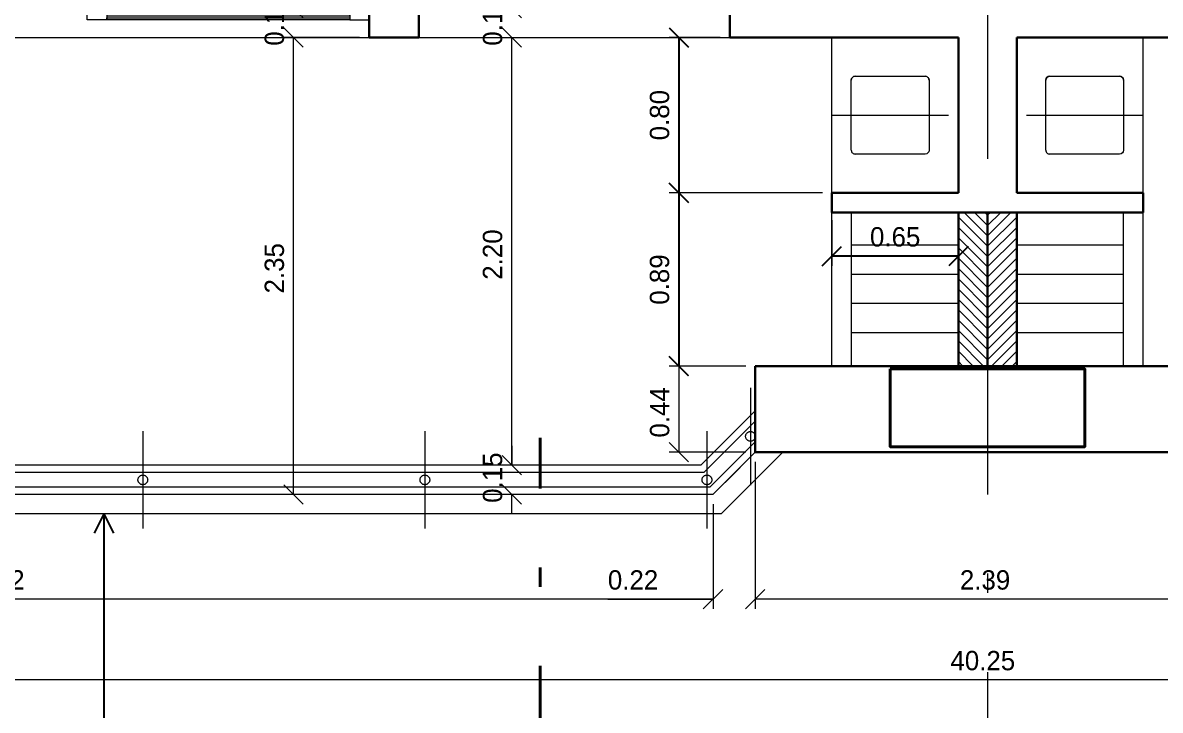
# Model space of a CAD drawing. Header units: metres. Extents: x 2.9 to 62.3, y 8 to 50.1.
# Drawn here: x 25.54 to 31.39, y 11.8 to 15.33 of the extents above; entities that cross this region are included whole.
import ezdxf
from ezdxf.enums import TextEntityAlignment as Align

# ---------------------------------------------------------------- set-up
doc = ezdxf.new("R2010")
doc.units = ezdxf.units.M
doc.header["$MEASUREMENT"] = 0
for name, pattern in [('DGN Style 2', [1.016237, 0.609742, -0.406495]), ('DGN Style 3', [1.422731, 1.016237, -0.406495]), ('DGN Style 4', [1.626995, 0.812989, -0.406495, 0.001016, -0.406495])]:
    doc.linetypes.add(name, pattern=pattern)
doc.layers.get('Defpoints').update_dxf_attribs({"lineweight": 0})
for name, color, linetype, lineweight in [('CORNIJAS_VAR NA PLANTA PTIPO 1', 7, 'Continuous', 0), ('Cotas', 13, 'Continuous', 0), ('Level 1', 7, 'Continuous', 0), ('Level 12', 7, 'Continuous', 0), ('Level 14', 7, 'Continuous', 0), ('Level 24-1', 7, 'Continuous', 0), ('Level 3', 7, 'Continuous', 0), ('Level 36', 7, 'Continuous', 0), ('Level 44', 7, 'Continuous', 0), ('Level 45', 7, 'Continuous', 0), ('Level 50', 7, 'Continuous', 0), ('Level 62-1', 7, 'Continuous', 0), ('Level 7', 7, 'Continuous', 0), ('PILARES ESTRUTURAL', 7, 'Continuous', 0)]:
    doc.layers.add(name, color=color, linetype=linetype, lineweight=lineweight)
doc.styles.add('Style-INTL_ENGINEERING', font='INTL_ENGINEERING.shx')
doc.dimstyles.get("Standard").update_dxf_attribs({"dimtxt": 0.18, "dimasz": 0.18, "dimexe": 0.18, "dimexo": 0.0625, "dimgap": 0.09, "dimtad": 0, "dimtih": 1, "dimtoh": 1, "dimdec": 4, "dimzin": 1, "dimdsep": 46, "dimtxsty": 'Standard', "dimcen": 0, "dimadec": 0, "dimazin": 0, "dimtfac": 1, "dimtdec": 4, "dimtofl": 0, "dimtmove": 0, "dimatfit": 3, "dimfxl": 0, "dimtolj": 1, "dimtzin": 1, "dimarcsym": 0})

# ---------------------------------------------------------------- blocks, each defined once
blk = doc.blocks.new('PM320')
at = {"layer": 'Level 14', "color": 7, "linetype": 'Continuous', "lineweight": 13, "flags": 128}
for points in [[(1.35, 0.01), (1.45, 0.01), (1.45, -0.0201), (1.35, -0.02)], [(1.45, 0.01), (2.7, 0.01), (2.7, 0), (1.45, -0.0001)], [(2.7, 0.01), (2.8, 0.01), (2.8, -0.02), (2.7, -0.02)], [(2.9, 0.0099), (2.8, 0.01), (2.8, -0.02), (2.9, -0.0201)], [(4.15, 0.01), (2.9, 0.01), (2.9, -0.0001), (4.15, -0.0001)], [(4.25, 0.01), (4.15, 0.01), (4.15, -0.02), (4.25, -0.02)], [(0.0999, -0.06), (0, -0.06), (-0.0001, -0.03), (0.1, -0.03)], [(0.1, -0.03), (1.35, -0.03), (1.35, -0.04), (0.0999, -0.04)], [(1.35, -0.05), (0.0999, -0.05), (0.0999, -0.06), (1.35, -0.06)], [(1.35, -0.06), (1.45, -0.06), (1.45, -0.03), (1.35, -0.03)], [(1.4505, -0.01), (2.7, -0.01), (2.7, -0.02), (1.4506, -0.02)], [(4.1495, -0.01), (2.9, -0.01), (2.9, -0.0201), (4.1495, -0.02)], [(4.25, -0.06), (4.15, -0.06), (4.15, -0.03), (4.25, -0.03)], [(5.5, -0.0301), (4.25, -0.0301), (4.25, -0.04), (5.5, -0.0401)], [(4.25, -0.05), (5.5, -0.0501), (5.5, -0.0601), (4.25, -0.06)], [(5.5, -0.0601), (5.6, -0.0601), (5.6, -0.0301), (5.5, -0.0301)]]:
    blk.add_lwpolyline(points, close=True, dxfattribs=at)
at = {"layer": 'Level 7', "color": 7, "linetype": 'Continuous', "lineweight": 30}
for p, q in [((0, 0), (0, -0.15)), ((5.6, 0.0001), (5.6, -0.1499))]:
    blk.add_line(p, q, dxfattribs=at)
blk = doc.blocks.new('*U78')
at = {"layer": 'Level 36', "color": 172, "linetype": 'Continuous', "lineweight": 13}
for p, q in [((-0.2006, -0.18), (-0.2006, 0.18)), ((-0.1807, 0.2), (0.1794, 0.2)), ((0.1994, 0.18), (0.1994, -0.18)), ((0.1793, -0.2), (-0.1806, -0.2))]:
    blk.add_line(p, q, dxfattribs=at)
at = {"layer": 'Level 36', "color": 172, "linetype": 'DGN Style 4', "lineweight": 13}
blk.add_line((-0.3, 0), (0.3, 0), dxfattribs=at)
at = {"layer": 'Level 36', "color": 172, "linetype": 'Continuous', "lineweight": 13, "extrusion": (0, 0, -1)}
for centre, start, end in [((0.1807, 0.18), 359.99985, 89.99984), ((-0.1793, 0.18), 89.99985, 179.99984), ((-0.1793, -0.18), 179.99985, 269.99984), ((-0.1793, -0.18), 179.99985, 269.99984)]:
    blk.add_arc(centre, 0.02, start, end, dxfattribs=at)
at = {"layer": 'Level 36', "color": 172, "linetype": 'Continuous', "lineweight": 13}
for centre, start, end in [((-0.1807, 0.18), 90.00015, 180.00015), ((0.1793, 0.18), 0.00015, 90.00015), ((0.1793, 0.18), 0.00015, 90.00015), ((-0.1807, -0.18), 180.00015, 270.00015)]:
    blk.add_arc(centre, 0.02, start, end, dxfattribs=at)
blk = doc.blocks.new('_Oblique')
at = {"color": 0, "linetype": 'ByBlock', "lineweight": -2}
blk.add_line((0.5, 0.5), (-0.5, -0.5), dxfattribs=at)
blk = doc.blocks.new('*D432')
at = {"layer": 'Cotas', "color": 2, "linetype": 'Continuous', "lineweight": 0}
for p, q in [((26.9307, 15.5085), (26.9307, 15.409)), ((27.27, 15.409), (26.8812, 15.409)), ((27.27, 15.259), (26.8812, 15.259)), ((26.9307, 15.1595), (26.9307, 15.259))]:
    blk.add_line(p, q, dxfattribs=at)
at = {"layer": 'Defpoints'}
for p in [(26.9307, 15.409), (27.3195, 15.409), (26.9307, 15.334), (27.3195, 15.259)]:
    blk.add_point(p, dxfattribs=at)
at = {"layer": 'Cotas', "color": 2, "linetype": 'Continuous', "lineweight": 0, "xscale": 0.0995, "yscale": 0.0995, "zscale": 0.0995}
for p, rotation in [((26.9307, 15.409), 270), ((26.9307, 15.259), 90)]:
    blk.add_blockref('_Oblique', p, dxfattribs=dict(at, rotation=rotation))
at = {"layer": 'Cotas', "color": 2, "linetype": 'Continuous', "lineweight": 0, "style": 'Style-INTL_ENGINEERING'}
blk.add_text('0.15', height=0.0995, rotation=90, dxfattribs=at).set_placement((26.8315, 15.216), align=Align.MIDDLE_LEFT)
blk = doc.blocks.new('*D265')
at = {"layer": 'Cotas', "color": 2, "linetype": 'Continuous', "lineweight": 0}
for p, q in [((27.27, 15.259), (26.8812, 15.259)), ((26.9307, 12.909), (26.9307, 15.259)), ((29.0382, 12.909), (26.8812, 12.909))]:
    blk.add_line(p, q, dxfattribs=at)
at = {"layer": 'Defpoints'}
for p in [(26.9307, 15.259), (27.3195, 15.259), (26.9307, 14.084), (29.0877, 12.909)]:
    blk.add_point(p, dxfattribs=at)
at = {"layer": 'Cotas', "color": 2, "linetype": 'Continuous', "lineweight": 0, "xscale": 0.0995, "yscale": 0.0995, "zscale": 0.0995}
for p, rotation in [((26.9307, 15.259), 90), ((26.9307, 12.909), 270)]:
    blk.add_blockref('_Oblique', p, dxfattribs=dict(at, rotation=rotation))
at = {"layer": 'Cotas', "color": 2, "linetype": 'Continuous', "lineweight": 0, "style": 'Style-INTL_ENGINEERING'}
blk.add_text('2.35', height=0.0995, rotation=90, dxfattribs=at).set_placement((26.8315, 13.9423), align=Align.MIDDLE_LEFT)
blk = doc.blocks.new('*D441')
at = {"layer": 'Cotas', "color": 2, "linetype": 'Continuous', "lineweight": 0}
for p, q in [((27.6241, 15.259), (28.1025, 15.259)), ((28.053, 13.059), (28.053, 15.259)), ((28.976, 13.059), (28.0035, 13.059))]:
    blk.add_line(p, q, dxfattribs=at)
at = {"layer": 'Defpoints'}
for p in [(27.5745, 15.259), (28.053, 15.259), (28.053, 14.159), (29.0255, 13.059)]:
    blk.add_point(p, dxfattribs=at)
at = {"layer": 'Cotas', "color": 2, "linetype": 'Continuous', "lineweight": 0, "xscale": 0.0995, "yscale": 0.0995, "zscale": 0.0995}
for p, rotation in [((28.053, 15.259), 90), ((28.053, 13.059), 270)]:
    blk.add_blockref('_Oblique', p, dxfattribs=dict(at, rotation=rotation))
at = {"layer": 'Cotas', "color": 2, "linetype": 'Continuous', "lineweight": 0, "style": 'Style-INTL_ENGINEERING'}
blk.add_text('2.20', height=0.0995, rotation=90, dxfattribs=at).set_placement((27.9537, 14.0129), align=Align.MIDDLE_LEFT)
blk = doc.blocks.new('*D442')
at = {"layer": 'Cotas', "color": 2, "linetype": 'Continuous', "lineweight": 0}
for p, q in [((28.053, 15.5085), (28.053, 15.409)), ((27.6241, 15.409), (28.1025, 15.409)), ((27.6241, 15.259), (28.1025, 15.259)), ((28.053, 15.1595), (28.053, 15.259))]:
    blk.add_line(p, q, dxfattribs=at)
at = {"layer": 'Defpoints'}
for p in [(27.5746, 15.409), (28.053, 15.409), (28.053, 15.334), (27.5745, 15.259)]:
    blk.add_point(p, dxfattribs=at)
at = {"layer": 'Cotas', "color": 2, "linetype": 'Continuous', "lineweight": 0, "xscale": 0.0995, "yscale": 0.0995, "zscale": 0.0995}
for p, rotation in [((28.053, 15.409), 270), ((28.053, 15.259), 90)]:
    blk.add_blockref('_Oblique', p, dxfattribs=dict(at, rotation=rotation))
at = {"layer": 'Cotas', "color": 2, "linetype": 'Continuous', "lineweight": 0, "style": 'Style-INTL_ENGINEERING'}
blk.add_text('0.15', height=0.0995, rotation=90, dxfattribs=at).set_placement((27.9537, 15.216), align=Align.MIDDLE_LEFT)
blk = doc.blocks.new('*D266')
at = {"layer": 'Cotas', "color": 2, "linetype": 'Continuous', "lineweight": 0}
for p, q in [((28.053, 13.1585), (28.053, 13.059)), ((28.976, 13.059), (28.0035, 13.059)), ((29.0382, 12.909), (28.0035, 12.909)), ((28.053, 12.8095), (28.053, 12.909))]:
    blk.add_line(p, q, dxfattribs=at)
at = {"layer": 'Defpoints'}
for p in [(28.053, 13.059), (29.0255, 13.059), (28.053, 12.984), (29.0877, 12.909)]:
    blk.add_point(p, dxfattribs=at)
at = {"layer": 'Cotas', "color": 2, "linetype": 'Continuous', "lineweight": 0, "xscale": 0.0995, "yscale": 0.0995, "zscale": 0.0995}
for p, rotation in [((28.053, 13.059), 270), ((28.053, 12.909), 90)]:
    blk.add_blockref('_Oblique', p, dxfattribs=dict(at, rotation=rotation))
at = {"layer": 'Cotas', "color": 2, "linetype": 'Continuous', "lineweight": 0, "style": 'Style-INTL_ENGINEERING'}
blk.add_text('0.15', height=0.0995, rotation=90, dxfattribs=at).set_placement((27.9537, 12.866), align=Align.MIDDLE_LEFT)
blk = doc.blocks.new('*D469')
at = {"layer": 'Cotas', "color": 2, "linetype": 'Continuous', "lineweight": 0}
for p, q in [((29.3053, 13.0768), (29.3053, 12.3211)), ((31.6938, 13.0768), (31.6938, 12.3211)), ((31.6938, 12.3706), (29.3053, 12.3706))]:
    blk.add_line(p, q, dxfattribs=at)
at = {"layer": 'Defpoints'}
for p in [(29.3053, 13.1263), (31.6938, 13.1263), (29.3053, 12.3706), (30.4996, 12.3706)]:
    blk.add_point(p, dxfattribs=at)
at = {"layer": 'Cotas', "color": 2, "linetype": 'Continuous', "lineweight": 0, "xscale": 0.0995, "yscale": 0.0995, "zscale": 0.0995, "rotation": 180}
blk.add_blockref('_Oblique', (29.3053, 12.3706), dxfattribs=at)
at = {"layer": 'Cotas', "color": 2, "linetype": 'Continuous', "lineweight": 0, "xscale": 0.0995, "yscale": 0.0995, "zscale": 0.0995}
blk.add_blockref('_Oblique', (31.6938, 12.3706), dxfattribs=at)
at = {"layer": 'Cotas', "color": 2, "linetype": 'Continuous', "lineweight": 0, "style": 'Style-INTL_ENGINEERING'}
blk.add_text('2.39', height=0.0995, dxfattribs=at).set_placement((30.3574, 12.4698), align=Align.MIDDLE_LEFT)
blk = doc.blocks.new('*D470')
at = {"layer": 'Cotas', "color": 2, "linetype": 'Continuous', "lineweight": 0}
for p, q in [((29.3053, 13.0768), (29.3053, 12.3211)), ((29.0877, 12.8595), (29.0877, 12.3211)), ((28.547, 12.3706), (29.0877, 12.3706)), ((29.4048, 12.3706), (29.3053, 12.3706))]:
    blk.add_line(p, q, dxfattribs=at)
at = {"layer": 'Defpoints'}
for p in [(29.3053, 13.1263), (29.0877, 12.909), (28.6931, 12.3706), (29.0877, 12.3706)]:
    blk.add_point(p, dxfattribs=at)
at = {"layer": 'Cotas', "color": 2, "linetype": 'Continuous', "lineweight": 0, "xscale": 0.0995, "yscale": 0.0995, "zscale": 0.0995}
blk.add_blockref('_Oblique', (29.0877, 12.3706), dxfattribs=at)
at = {"layer": 'Cotas', "color": 2, "linetype": 'Continuous', "lineweight": 0, "xscale": 0.0995, "yscale": 0.0995, "zscale": 0.0995, "rotation": 180}
blk.add_blockref('_Oblique', (29.3053, 12.3706), dxfattribs=at)
at = {"layer": 'Cotas', "color": 2, "linetype": 'Continuous', "lineweight": 0, "style": 'Style-INTL_ENGINEERING'}
blk.add_text('0.22', height=0.0995, dxfattribs=at).set_placement((28.547, 12.4698), align=Align.MIDDLE_LEFT)
blk = doc.blocks.new('*D471')
at = {"layer": 'Cotas', "color": 2, "linetype": 'Continuous', "lineweight": 0}
for p, q in [((21.7724, 12.8595), (21.7724, 12.3211)), ((29.0877, 12.8595), (29.0877, 12.3211)), ((29.0877, 12.3706), (21.7724, 12.3706))]:
    blk.add_line(p, q, dxfattribs=at)
at = {"layer": 'Defpoints'}
for p in [(21.7724, 12.909), (29.0877, 12.909), (21.7724, 12.3706), (25.43, 12.3706)]:
    blk.add_point(p, dxfattribs=at)
at = {"layer": 'Cotas', "color": 2, "linetype": 'Continuous', "lineweight": 0, "xscale": 0.0995, "yscale": 0.0995, "zscale": 0.0995, "rotation": 180}
blk.add_blockref('_Oblique', (21.7724, 12.3706), dxfattribs=at)
at = {"layer": 'Cotas', "color": 2, "linetype": 'Continuous', "lineweight": 0, "xscale": 0.0995, "yscale": 0.0995, "zscale": 0.0995}
blk.add_blockref('_Oblique', (29.0877, 12.3706), dxfattribs=at)
at = {"layer": 'Cotas', "color": 2, "linetype": 'Continuous', "lineweight": 0, "style": 'Style-INTL_ENGINEERING'}
blk.add_text('7.32', height=0.0995, dxfattribs=at).set_placement((25.2883, 12.4698), align=Align.MIDDLE_LEFT)
blk = doc.blocks.new('*D276')
at = {"layer": 'Cotas', "color": 2, "linetype": 'Continuous', "lineweight": 0}
for p, q in [((10.3745, 12.8595), (10.3745, 11.9063)), ((50.6246, 12.8595), (50.6246, 11.9063)), ((50.6246, 11.9558), (10.3745, 11.9558))]:
    blk.add_line(p, q, dxfattribs=at)
at = {"layer": 'Defpoints'}
for p in [(10.3745, 12.909), (50.6246, 12.909), (10.3745, 11.9558), (30.4996, 11.9558)]:
    blk.add_point(p, dxfattribs=at)
at = {"layer": 'Cotas', "color": 2, "linetype": 'Continuous', "lineweight": 0, "xscale": 0.0995, "yscale": 0.0995, "zscale": 0.0995, "rotation": 180}
blk.add_blockref('_Oblique', (10.3745, 11.9558), dxfattribs=at)
at = {"layer": 'Cotas', "color": 2, "linetype": 'Continuous', "lineweight": 0, "xscale": 0.0995, "yscale": 0.0995, "zscale": 0.0995}
blk.add_blockref('_Oblique', (50.6246, 11.9558), dxfattribs=at)
at = {"layer": 'Cotas', "color": 2, "linetype": 'Continuous', "lineweight": 0, "style": 'Style-INTL_ENGINEERING'}
blk.add_text('40.25', height=0.0995, dxfattribs=at).set_placement((30.3088, 12.0551), align=Align.MIDDLE_LEFT)
blk = doc.blocks.new('*D540')
at = {"layer": 'Cotas', "color": 2, "linetype": 'Continuous', "lineweight": 0}
for p, q in [((29.65, 14.459), (28.8629, 14.459)), ((29.2558, 13.569), (28.8629, 13.569))]:
    blk.add_line(p, q, dxfattribs=at)
at = {"layer": 'Cotas', "color": 0, "linetype": 'Continuous', "lineweight": -2}
blk.add_line((28.9124, 14.459), (28.9124, 13.569), dxfattribs=at)
at = {"layer": 'Defpoints', "color": 0, "linetype": 'Continuous', "lineweight": 13}
for p in [(29.6995, 14.459), (28.9124, 13.569), (29.3053, 13.569)]:
    blk.add_point(p, dxfattribs=at)
at = {"layer": 'Cotas', "color": 0, "linetype": 'Continuous', "lineweight": -2, "xscale": 0.0995, "yscale": 0.0995, "zscale": 0.0995}
for p, rotation in [((28.9124, 14.459), 90), ((28.9124, 13.569), 270)]:
    blk.add_blockref('_Oblique', p, dxfattribs=dict(at, rotation=rotation))
at = {"layer": 'Cotas', "color": 0, "linetype": 'Continuous', "lineweight": 0, "insert": (28.8131, 14.014), "char_height": 0.0995, "attachment_point": 5, "rotation": 90, "style": 'Style-INTL_ENGINEERING'}
blk.add_mtext('0.89', dxfattribs=at)
blk = doc.blocks.new('*D541')
at = {"layer": 'Cotas', "color": 2, "linetype": 'Continuous', "lineweight": 0}
for p, q in [((29.2558, 13.569), (28.8629, 13.569)), ((28.9124, 13.569), (28.9124, 13.1263)), ((29.2558, 13.1263), (28.8629, 13.1263))]:
    blk.add_line(p, q, dxfattribs=at)
at = {"layer": 'Defpoints'}
for p in [(29.3053, 13.569), (28.9124, 13.3476), (28.9124, 13.1263), (29.3053, 13.1263)]:
    blk.add_point(p, dxfattribs=at)
at = {"layer": 'Cotas', "color": 2, "linetype": 'Continuous', "lineweight": 0, "xscale": 0.0995, "yscale": 0.0995, "zscale": 0.0995}
for p, rotation in [((28.9124, 13.569), 90), ((28.9124, 13.1263), 270)]:
    blk.add_blockref('_Oblique', p, dxfattribs=dict(at, rotation=rotation))
at = {"layer": 'Cotas', "color": 2, "linetype": 'Continuous', "lineweight": 0, "style": 'Style-INTL_ENGINEERING'}
blk.add_text('0.44', height=0.0995, rotation=90, dxfattribs=at).set_placement((28.8131, 13.2015), align=Align.MIDDLE_LEFT)
blk = doc.blocks.new('*D293')
at = {"layer": 'Cotas', "color": 2, "linetype": 'Continuous', "lineweight": 0}
for p, q in [((29.125, 15.259), (28.8629, 15.259)), ((29.65, 14.459), (28.8629, 14.459))]:
    blk.add_line(p, q, dxfattribs=at)
at = {"layer": 'Cotas', "color": 0, "linetype": 'Continuous', "lineweight": -2}
blk.add_line((28.9124, 15.259), (28.9124, 14.459), dxfattribs=at)
at = {"layer": 'Defpoints', "color": 0, "linetype": 'Continuous', "lineweight": 13}
for p in [(29.1745, 15.259), (28.9124, 14.459), (29.6995, 14.459)]:
    blk.add_point(p, dxfattribs=at)
at = {"layer": 'Cotas', "color": 0, "linetype": 'Continuous', "lineweight": -2, "xscale": 0.0995, "yscale": 0.0995, "zscale": 0.0995}
for p, rotation in [((28.9124, 15.259), 90), ((28.9124, 14.459), 270)]:
    blk.add_blockref('_Oblique', p, dxfattribs=dict(at, rotation=rotation))
at = {"layer": 'Cotas', "color": 0, "linetype": 'Continuous', "lineweight": 0, "insert": (28.8131, 14.859), "char_height": 0.0995, "attachment_point": 5, "rotation": 90, "style": 'Style-INTL_ENGINEERING'}
blk.add_mtext('0.80', dxfattribs=at)
blk = doc.blocks.new('*D308')
at = {"layer": 'Cotas', "color": 2, "linetype": 'Continuous', "lineweight": 0}
for p, q in [((29.6995, 14.3195), (29.6995, 14.0841)), ((30.3495, 14.3095), (30.3495, 14.0841))]:
    blk.add_line(p, q, dxfattribs=at)
at = {"layer": 'Cotas', "color": 0, "linetype": 'Continuous', "lineweight": -2}
blk.add_line((30.3495, 14.1336), (29.6995, 14.1336), dxfattribs=at)
at = {"layer": 'Defpoints', "color": 0, "linetype": 'Continuous', "lineweight": 13}
for p in [(29.6995, 14.369), (30.3495, 14.359), (29.6995, 14.1336)]:
    blk.add_point(p, dxfattribs=at)
at = {"layer": 'Cotas', "color": 0, "linetype": 'Continuous', "lineweight": -2, "xscale": 0.0995, "yscale": 0.0995, "zscale": 0.0995, "rotation": 180}
blk.add_blockref('_Oblique', (29.6995, 14.1336), dxfattribs=at)
at = {"layer": 'Cotas', "color": 0, "linetype": 'Continuous', "lineweight": -2, "xscale": 0.0995, "yscale": 0.0995, "zscale": 0.0995}
blk.add_blockref('_Oblique', (30.3495, 14.1336), dxfattribs=at)
at = {"layer": 'Cotas', "color": 0, "linetype": 'Continuous', "lineweight": 0, "insert": (30.0245, 14.2329), "char_height": 0.0995, "attachment_point": 5, "style": 'Style-INTL_ENGINEERING'}
blk.add_mtext('0.65', dxfattribs=at)
blk = doc.blocks.new('*U135')
at = {"layer": 'Level 1', "color": 3, "linetype": 'DGN Style 4', "lineweight": 0}
blk.add_line((0, 0.25), (0, -0.25), dxfattribs=at)
at = {"layer": 'Level 50', "color": 190, "linetype": 'DGN Style 2', "lineweight": 0}
blk.add_circle((0, 0), 0.025, dxfattribs=at)
blk = doc.blocks.new('*U146')
at = {"layer": 'Level 1', "color": 3, "linetype": 'DGN Style 4', "lineweight": 0}
blk.add_line((0, 0.25), (0, -0.25), dxfattribs=at)
at = {"layer": 'Level 50', "color": 190, "linetype": 'DGN Style 2', "lineweight": 0}
blk.add_circle((0, 0), 0.025, dxfattribs=at)
blk = doc.blocks.new('*U147')
at = {"layer": 'Level 1', "color": 3, "linetype": 'DGN Style 4', "lineweight": 0}
blk.add_line((0, 0.25), (0, -0.25), dxfattribs=at)
at = {"layer": 'Level 50', "color": 190, "linetype": 'DGN Style 2', "lineweight": 0}
blk.add_circle((0, 0), 0.025, dxfattribs=at)
blk = doc.blocks.new('*U151')
at = {"layer": 'Level 1', "color": 3, "linetype": 'DGN Style 4', "lineweight": 0}
blk.add_line((0, 0.25), (0, -0.25), dxfattribs=at)
at = {"layer": 'Level 50', "color": 190, "linetype": 'DGN Style 2', "lineweight": 0}
blk.add_circle((0, 0), 0.025, dxfattribs=at)
blk = doc.blocks.new('*U103')
at = {"layer": 'CORNIJAS_VAR NA PLANTA PTIPO 1', "color": 7, "linetype": 'Continuous', "lineweight": 13}
for p, q in [((-1.1945, -4.4602), (-1.4743, -4.74)), ((-1.4743, -4.74), (-8.6653, -4.74))]:
    blk.add_line(p, q, dxfattribs=at)
at = {"layer": 'CORNIJAS_VAR NA PLANTA PTIPO 1', "color": 7, "linetype": 'DGN Style 3', "lineweight": 13}
for p, q in [((-1.1945, -4.6723), (-1.4122, -4.89)), ((-1.4122, -4.89), (-8.7274, -4.89))]:
    blk.add_line(p, q, dxfattribs=at)
at = {"layer": 'Level 50', "color": 190, "linetype": 'Continuous', "lineweight": 13}
for p, q in [((-1.1945, -4.5132), (-1.4588, -4.7775)), ((-1.1945, -4.6193), (-1.4277, -4.8525)), ((-1.4588, -4.7775), (-8.6808, -4.7775)), ((-1.4277, -4.8525), (-8.7119, -4.8525))]:
    blk.add_line(p, q, dxfattribs=at)
at = {"layer": 'Level 62-1', "color": 7, "linetype": 'Continuous', "lineweight": 13}
for p, q in [((-1.0531, -4.6723), (-1.3708, -4.99)), ((-1.3708, -4.99), (-8.7689, -4.99))]:
    blk.add_line(p, q, dxfattribs=at)
at = {"layer": 'Level 50', "color": 190, "linetype": 'DGN Style 2', "lineweight": 0}
for name, p in [('*U151', (-1.2195, -4.5913)), ('*U147', (-4.3445, -4.815)), ('*U146', (-2.8939, -4.815)), ('*U135', (-1.4433, -4.815))]:
    blk.add_blockref(name, p, dxfattribs=at)
blk = doc.blocks.new('TerminatorOpen')
at = {"color": 0, "linetype": 'ByBlock', "lineweight": -2}
for q in [(-1, 0.5), (-1, 0), (-1, -0.5)]:
    blk.add_line((0, 0), q, dxfattribs=at)
blk = doc.blocks.new('*U182')
at = {"layer": 'Level 3', "color": 2, "linetype": 'DGN Style 4', "lineweight": 40}
blk.add_line((-0.0445, -8.7847), (-0.0452, -6.7995), dxfattribs=at)

msp = doc.modelspace()

# ---------------------------------------------------------------- linework, layer by layer
at = {"layer": 'CORNIJAS_VAR NA PLANTA PTIPO 1', "color": 7, "linetype": 'Continuous', "lineweight": 0}
msp.add_line((21.7196, 15.259), (27.3195, 15.259), dxfattribs=at)
at = {"layer": 'CORNIJAS_VAR NA PLANTA PTIPO 1', "color": 7, "linetype": 'Continuous', "lineweight": 30}
for p, q in [((27.5745, 15.259), (27.3196, 15.259)), ((30.3496, 15.259), (29.1745, 15.259)), ((30.3496, 14.459), (30.3495, 15.259)), ((30.6496, 14.459), (30.6495, 15.259)), ((30.6496, 15.259), (31.8246, 15.259)), ((29.6995, 14.359), (29.6995, 14.459)), ((30.3496, 14.459), (29.6995, 14.459)), ((30.6496, 14.459), (31.2996, 14.459)), ((31.2996, 14.359), (31.2996, 14.459)), ((30.3495, 14.359), (29.6995, 14.359)), ((30.3495, 14.359), (29.6996, 14.359)), ((30.3495, 14.359), (29.6996, 14.359)), ((30.3496, 13.569), (30.3496, 14.359)), ((30.6496, 14.359), (31.2996, 14.359)), ((30.6496, 14.359), (31.2995, 14.359)), ((30.6496, 14.359), (31.2995, 14.359)), ((30.6496, 13.569), (30.6496, 14.359)), ((29.3053, 13.569), (29.3053, 13.1263)), ((30.3495, 13.569), (29.3053, 13.569)), ((30.6495, 13.569), (31.6937, 13.569)), ((30.4996, 13.1263), (29.3053, 13.1263)), ((30.4996, 13.1263), (31.6938, 13.1263))]:
    msp.add_line(p, q, dxfattribs=at)
at = {"layer": 'CORNIJAS_VAR NA PLANTA PTIPO 1', "color": 7, "linetype": 'Continuous', "lineweight": 13}
for p, q in [((29.6995, 13.569), (29.6996, 14.359)), ((29.7995, 13.569), (29.7996, 14.359)), ((31.1995, 13.569), (31.1995, 14.359)), ((31.2995, 13.569), (31.2995, 14.359))]:
    msp.add_line(p, q, dxfattribs=at)
at = {"layer": 'CORNIJAS_VAR NA PLANTA PTIPO 1', "color": 7, "linetype": 'Continuous', "lineweight": 30, "flags": 128}
for points in [[(27.5746, 15.409), (27.5745, 15.259)], [(29.1745, 15.409), (29.1745, 15.259)]]:
    msp.add_lwpolyline(points, dxfattribs=at)
at = {"layer": 'Defpoints', "color": 3, "linetype": 'DGN Style 4', "lineweight": 0}
msp.add_line((30.4996, 27.5301), (30.4996, 11.4338), dxfattribs=at)
at = {"layer": 'Level 1', "color": 8, "linetype": 'Continuous', "lineweight": 0}
for p, q in [((29.7995, 14.1919), (30.3495, 14.1919)), ((30.6496, 14.1919), (31.1996, 14.1919)), ((29.7995, 14.0419), (30.3495, 14.0419)), ((30.6496, 14.0419), (31.1996, 14.0419)), ((29.7995, 13.8919), (30.3495, 13.8919)), ((30.6496, 13.8919), (31.1996, 13.8919)), ((29.7995, 13.7419), (30.3495, 13.7419)), ((30.6496, 13.7419), (31.1996, 13.7419))]:
    msp.add_line(p, q, dxfattribs=at)
at = {"layer": 'Level 24-1', "color": 7, "linetype": 'DGN Style 2', "lineweight": 0, "flags": 128}
msp.add_lwpolyline([(33.7253, 21.9391), (38.0346, 21.939), (38.0346, 22.689), (46.8646, 22.689), (46.8646, 21.289), (50.6245, 21.289), (50.6245, 14.579), (49.9246, 14.579), (49.9246, 14.079), (49.3745, 13.529), (39.8467, 13.529), (39.2267, 12.909), (31.9114, 12.909), (31.6938, 13.1263), (29.3053, 13.1263), (29.0877, 12.909), (21.7724, 12.909), (21.1524, 13.529), (11.6245, 13.529), (11.0746, 14.079), (11.0746, 14.579), (10.3745, 14.579), (10.3745, 21.289), (14.1346, 21.289), (14.1346, 22.689), (22.9645, 22.689), (22.9645, 21.939), (27.2738, 21.939), (27.2738, 26.7246), (33.7241, 26.7246), (33.7253, 21.9391)], dxfattribs=at)
at = {"layer": 'Level 36', "color": 172, "linetype": 'Continuous', "lineweight": 13, "flags": 128}
for points in [[(29.6995, 14.459), (29.6995, 15.259), (30.3496, 15.259)], [(31.2996, 14.459), (31.2996, 15.259), (30.6496, 15.259)]]:
    msp.add_lwpolyline(points, dxfattribs=at)
at = {"layer": 'Level 44', "color": 1, "linetype": 'Continuous', "lineweight": 40, "flags": 128}
msp.add_lwpolyline([(29.9995, 13.5546), (30.9995, 13.5546), (30.9995, 13.1546), (29.9995, 13.1546)], close=True, dxfattribs=at)
at = {"layer": 'Level 45', "color": 6, "linetype": 'Continuous', "lineweight": 0}
for p, q in [((30.3496, 14.3353), (30.4996, 14.1853)), ((30.3789, 14.359), (30.4996, 14.2383)), ((30.4319, 14.359), (30.4996, 14.2914)), ((30.4849, 14.359), (30.4996, 14.3444)), ((30.5142, 14.359), (30.4996, 14.3444)), ((30.5672, 14.359), (30.4996, 14.2914)), ((30.6202, 14.359), (30.4996, 14.2383)), ((30.6496, 14.3353), (30.4996, 14.1853)), ((30.3496, 14.2823), (30.4996, 14.1323)), ((30.6496, 14.2823), (30.4996, 14.1323)), ((30.3496, 14.2292), (30.4996, 14.0792)), ((30.6496, 14.2292), (30.4996, 14.0792)), ((30.3496, 14.1762), (30.4996, 14.0262)), ((30.6496, 14.1762), (30.4996, 14.0262)), ((30.3496, 14.1232), (30.4996, 13.9732)), ((30.6496, 14.1232), (30.4996, 13.9732)), ((30.3496, 14.0702), (30.4996, 13.9202)), ((30.6496, 14.0702), (30.4996, 13.9202)), ((30.3496, 14.0171), (30.4996, 13.8671)), ((30.6496, 14.0171), (30.4996, 13.8671)), ((30.3496, 13.9641), (30.4996, 13.8141)), ((30.6496, 13.9641), (30.4996, 13.8141)), ((30.3496, 13.9111), (30.4996, 13.7611)), ((30.6496, 13.9111), (30.4996, 13.7611)), ((30.3496, 13.858), (30.4996, 13.708)), ((30.6496, 13.858), (30.4996, 13.708)), ((30.3496, 13.805), (30.4996, 13.655)), ((30.3496, 13.752), (30.4996, 13.602)), ((30.6496, 13.805), (30.4996, 13.655)), ((30.6496, 13.752), (30.4996, 13.602)), ((30.3496, 13.6989), (30.4795, 13.569)), ((30.6496, 13.6989), (30.5196, 13.569)), ((30.3496, 13.6459), (30.4264, 13.569)), ((30.6496, 13.6459), (30.5727, 13.569)), ((30.3496, 13.5929), (30.3734, 13.569)), ((30.6496, 13.5929), (30.6257, 13.569))]:
    msp.add_line(p, q, dxfattribs=at)
at = {"layer": 'Level 45', "color": 6, "linetype": 'Continuous', "lineweight": 30, "flags": 128}
for points in [[(30.4996, 13.569), (30.3495, 13.569), (30.3495, 14.359), (30.4996, 14.359)], [(30.4996, 13.569), (30.6496, 13.569), (30.6496, 14.359), (30.4996, 14.359)]]:
    msp.add_lwpolyline(points, close=True, dxfattribs=at)
at = {"layer": 'PILARES ESTRUTURAL', "color": 30, "linetype": 'Continuous', "lineweight": 0}
msp.add_line((27.5745, 15.259), (29.1745, 15.259), dxfattribs=at)

# ---------------------------------------------------------------- block references
at = {"layer": 'Level 3', "color": 2, "linetype": 'Continuous', "lineweight": 30}
msp.add_blockref('*U182', (28.2443, 19.9991), dxfattribs=at)
at = {"layer": 'Level 36', "color": 172, "linetype": 'DGN Style 4', "lineweight": 13, "extrusion": (0, 0, -1), "xscale": -1}
for p in [(-29.9995, 14.859), (-30.9996, 14.859)]:
    msp.add_blockref('*U78', p, dxfattribs=at)
at = {"layer": 'Level 62-1', "color": 7, "linetype": 'Continuous', "lineweight": 13}
msp.add_blockref('*U103', (30.4998, 17.799), dxfattribs=at)
at = {"layer": 'Level 7', "color": 7, "linetype": 'Continuous', "lineweight": 13, "xscale": 0.9999953434767954, "yscale": 0.9999953434767954, "rotation": 0.0008004178802408002}
msp.add_blockref('PM320', (21.7196, 15.4089), dxfattribs=at)

# ---------------------------------------------------------------- dimensions: what is measured, and where the dimension line sits
at = {"layer": 'Cotas', "color": 2, "linetype": 'Continuous', "lineweight": 0}
for base, p1, p2, angle, override, picture, middle in [((26.9307, 15.409), (27.3195, 15.259), (27.3195, 15.409), 90, {"dimtxt": 0.0995, "dimasz": 0.0995, "dimexe": 0.0495, "dimexo": 0.0495, "dimgap": 0.0495, "dimtad": 1, "dimtih": 0, "dimtoh": 0, "dimdec": 2, "dimzin": 3, "dimtxsty": 'Style-INTL_ENGINEERING', "dimblk": 'Oblique', "dimclre": 2, "dimtdec": 2, "dimatfit": 1, "dimfrac": 2, "dimtolj": 0, "dimtzin": 3, "dimlwe": 0}, '*D432', (26.9307, 15.334)), ((28.053, 15.409), (27.5745, 15.259), (27.5746, 15.409), 90, {"dimtxt": 0.0995, "dimasz": 0.0995, "dimexe": 0.0495, "dimexo": 0.0495, "dimgap": 0.0495, "dimtad": 1, "dimtih": 0, "dimtoh": 0, "dimdec": 2, "dimzin": 3, "dimtxsty": 'Style-INTL_ENGINEERING', "dimblk": 'Oblique', "dimclre": 2, "dimtdec": 2, "dimatfit": 1, "dimfrac": 2, "dimtolj": 0, "dimtzin": 3, "dimlwe": 0}, '*D442', (28.053, 15.334)), ((28.053, 13.059), (29.0877, 12.909), (29.0255, 13.059), 90, {"dimtxt": 0.0995, "dimasz": 0.0995, "dimexe": 0.0495, "dimexo": 0.0495, "dimgap": 0.0495, "dimtad": 1, "dimtih": 0, "dimtoh": 0, "dimdec": 2, "dimzin": 3, "dimtxsty": 'Style-INTL_ENGINEERING', "dimblk": 'Oblique', "dimclre": 2, "dimtdec": 2, "dimatfit": 1, "dimfrac": 2, "dimtolj": 0, "dimtzin": 3, "dimlwe": 0}, '*D266', (28.053, 12.984)), ((29.0877, 12.3706), (29.3053, 13.1263), (29.0877, 12.909), 180, {"dimtxt": 0.0995, "dimasz": 0.0995, "dimexe": 0.0495, "dimexo": 0.0495, "dimgap": 0.0495, "dimtad": 1, "dimtih": 0, "dimtoh": 0, "dimdec": 2, "dimzin": 3, "dimtxsty": 'Style-INTL_ENGINEERING', "dimblk": 'Oblique', "dimclre": 2, "dimtdec": 2, "dimatfit": 1, "dimtolj": 0, "dimtzin": 3, "dimlwe": 0}, '*D470', (28.6931, 12.3706))]:
    dim = msp.add_linear_dim(base=base, p1=p1, p2=p2, angle=angle, dimstyle='Standard', override=override, dxfattribs=at)
    dim.commit()
    dim.dimension.update_dxf_attribs({"geometry": picture, "text_midpoint": middle, "dimtype": 160})
for base, p1, p2, angle, override, picture, middle in [((26.9307, 15.259), (29.0877, 12.909), (27.3195, 15.259), 90, {"dimtxt": 0.0995, "dimasz": 0.0995, "dimexe": 0.0495, "dimexo": 0.0495, "dimgap": 0.0495, "dimtad": 1, "dimtih": 0, "dimtoh": 0, "dimdec": 2, "dimzin": 3, "dimtxsty": 'Style-INTL_ENGINEERING', "dimblk": 'Oblique', "dimclre": 2, "dimtdec": 2, "dimatfit": 1, "dimfrac": 2, "dimtolj": 0, "dimtzin": 3, "dimlwe": 0}, '*D265', (26.9307, 14.084)), ((28.053, 15.259), (29.0255, 13.059), (27.5745, 15.259), 90, {"dimtxt": 0.0995, "dimasz": 0.0995, "dimexe": 0.0495, "dimexo": 0.0495, "dimgap": 0.0495, "dimtad": 1, "dimtih": 0, "dimtoh": 0, "dimdec": 2, "dimzin": 3, "dimtxsty": 'Style-INTL_ENGINEERING', "dimblk": 'Oblique', "dimclre": 2, "dimtdec": 2, "dimatfit": 1, "dimfrac": 2, "dimtolj": 0, "dimtzin": 3, "dimlwe": 0}, '*D441', (28.053, 14.159)), ((28.9124, 14.459), (29.1745, 15.259), (29.6995, 14.459), 270, {"dimtxt": 0.0995, "dimasz": 0.0995, "dimexe": 0.0495, "dimexo": 0.0495, "dimgap": 0.0495, "dimtad": 1, "dimtih": 0, "dimtoh": 0, "dimdec": 2, "dimzin": 3, "dimtxsty": 'Style-INTL_ENGINEERING', "dimblk": 'Oblique', "dimclre": 2, "dimtdec": 2, "dimatfit": 1, "dimtolj": 0, "dimtzin": 3, "dimlwe": 0}, '*D293', (28.8131, 14.859)), ((28.9124, 13.569), (29.6995, 14.459), (29.3053, 13.569), 270, {"dimtxt": 0.0995, "dimasz": 0.0995, "dimexe": 0.0495, "dimexo": 0.0495, "dimgap": 0.0495, "dimtad": 1, "dimtih": 0, "dimtoh": 0, "dimdec": 2, "dimzin": 3, "dimtxsty": 'Style-INTL_ENGINEERING', "dimblk": 'Oblique', "dimclre": 2, "dimtdec": 2, "dimatfit": 1, "dimtolj": 0, "dimtzin": 3, "dimlwe": 0}, '*D540', (28.8131, 14.014)), ((29.6995, 14.1336), (30.3495, 14.359), (29.6995, 14.369), 180, {"dimtxt": 0.0995, "dimasz": 0.0995, "dimexe": 0.0495, "dimexo": 0.0495, "dimgap": 0.0495, "dimtad": 1, "dimtih": 0, "dimtoh": 0, "dimdec": 2, "dimzin": 3, "dimtxsty": 'Style-INTL_ENGINEERING', "dimblk": 'Oblique', "dimclre": 2, "dimtdec": 2, "dimatfit": 1, "dimfrac": 2, "dimtolj": 0, "dimtzin": 3, "dimlwe": 0}, '*D308', (30.0245, 14.2329)), ((28.9124, 13.1263), (29.3053, 13.569), (29.3053, 13.1263), 270, {"dimtxt": 0.0995, "dimasz": 0.0995, "dimexe": 0.0495, "dimexo": 0.0495, "dimgap": 0.0495, "dimtad": 1, "dimtih": 0, "dimtoh": 0, "dimdec": 2, "dimzin": 3, "dimtxsty": 'Style-INTL_ENGINEERING', "dimblk": 'Oblique', "dimclre": 2, "dimtdec": 2, "dimatfit": 1, "dimtolj": 0, "dimtzin": 3, "dimlwe": 0}, '*D541', (28.9124, 13.3476)), ((29.3053, 12.3706), (31.6938, 13.1263), (29.3053, 13.1263), 180, {"dimtxt": 0.0995, "dimasz": 0.0995, "dimexe": 0.0495, "dimexo": 0.0495, "dimgap": 0.0495, "dimtad": 1, "dimtih": 0, "dimtoh": 0, "dimdec": 2, "dimzin": 3, "dimtxsty": 'Style-INTL_ENGINEERING', "dimblk": 'Oblique', "dimclre": 2, "dimtdec": 2, "dimatfit": 1, "dimtolj": 0, "dimtzin": 3, "dimlwe": 0}, '*D469', (30.4996, 12.3706)), ((10.3745, 11.9558), (50.6245, 12.909), (10.3745, 12.909), 180, {"dimtxt": 0.0995, "dimasz": 0.0995, "dimexe": 0.0495, "dimexo": 0.0495, "dimgap": 0.0495, "dimtad": 1, "dimtih": 0, "dimtoh": 0, "dimdec": 2, "dimzin": 3, "dimtxsty": 'Style-INTL_ENGINEERING', "dimblk": 'Oblique', "dimclre": 2, "dimtdec": 2, "dimatfit": 1, "dimtolj": 0, "dimtzin": 3, "dimlwe": 0}, '*D276', (30.4996, 11.9558)), ((21.7724, 12.3706), (29.0877, 12.909), (21.7724, 12.909), 180, {"dimtxt": 0.0995, "dimasz": 0.0995, "dimexe": 0.0495, "dimexo": 0.0495, "dimgap": 0.0495, "dimtad": 1, "dimtih": 0, "dimtoh": 0, "dimdec": 2, "dimzin": 3, "dimtxsty": 'Style-INTL_ENGINEERING', "dimblk": 'Oblique', "dimclre": 2, "dimtdec": 2, "dimatfit": 1, "dimtolj": 0, "dimtzin": 3, "dimlwe": 0}, '*D471', (25.43, 12.3706))]:
    dim = msp.add_linear_dim(base=base, p1=p1, p2=p2, angle=angle, dimstyle='Standard', override=override, dxfattribs=at)
    dim.commit()
    dim.dimension.update_dxf_attribs({"geometry": picture, "text_midpoint": middle})

# ---------------------------------------------------------------- leaders
at = {"layer": 'Level 12', "color": 2, "linetype": 'Continuous', "lineweight": 13}
msp.add_leader([(25.9546, 12.809), (25.9546, 11.3776)], dimstyle='Standard', override={"dimtxt": 0.0995, "dimasz": 0.0995, "dimgap": 0, "dimtad": 1, "dimtxsty": 'Style-INTL_ENGINEERING', "dimldrblk": 'TerminatorOpen'}, dxfattribs=at)

doc.saveas('drawing.dxf')
